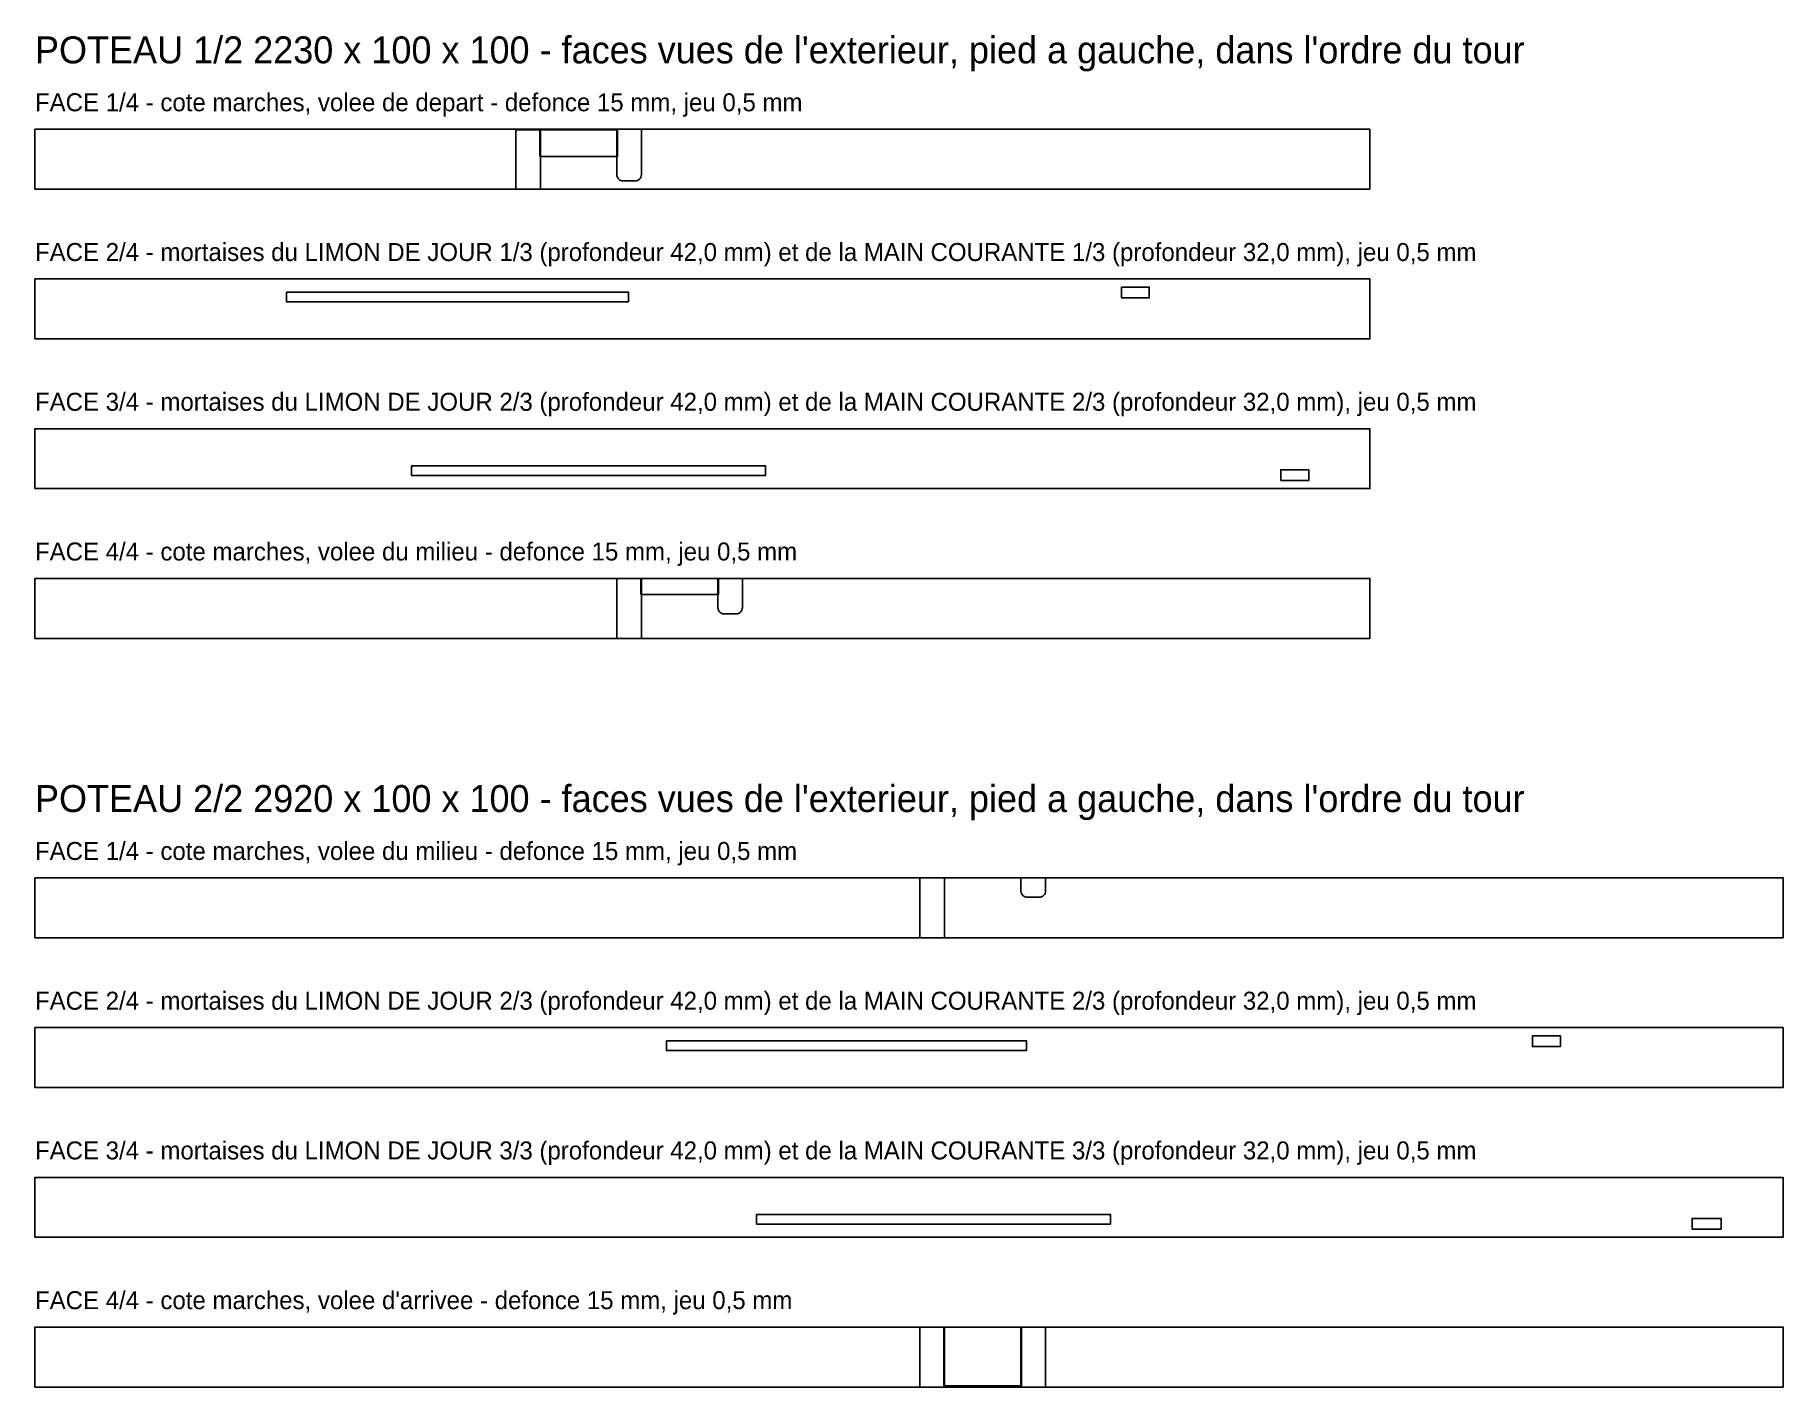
# Model space of a CAD drawing. Header units: millimetres. Extents: x 0 to 2920, y -2000 to 257.
import ezdxf

# ---------------------------------------------------------------- set-up
doc = ezdxf.new("R2010")
doc.units = ezdxf.units.MM
for name, color, linetype in [('DECOUPE', 7, 'CONTINUOUS'), ('DEFONCE', 1, 'CONTINUOUS'), ('MORTAISE', 2, 'CONTINUOUS'), ('TEXTE', 3, 'CONTINUOUS')]:
    doc.layers.add(name, color=color, linetype=linetype)

msp = doc.modelspace()

# ---------------------------------------------------------------- linework, layer by layer
at = {"layer": 'DECOUPE'}
for points in [[(0, 0), (2230, 0), (2230, 100), (0, 100)], [(0, -250), (2230, -250), (2230, -150), (0, -150)], [(0, -500), (2230, -500), (2230, -400), (0, -400)], [(0, -750), (2230, -750), (2230, -650), (0, -650)], [(0, -1250), (2920, -1250), (2920, -1150), (0, -1150)], [(0, -1500), (2920, -1500), (2920, -1400), (0, -1400)], [(0, -1750), (2920, -1750), (2920, -1650), (0, -1650)], [(0, -2000), (2920, -2000), (2920, -1900), (0, -1900)]]:
    msp.add_lwpolyline(points, close=True, dxfattribs=at)
at = {"layer": 'DEFONCE'}
for points in [[(803.25, 0), (803.25, 98.927), (844.25, 98.927), (844.25, 0)], [(843.25, 54.372), (843.25, 98.927), (973, 98.927), (973, 54.372)], [(972, -750), (972, -650), (1013, -650), (1013, -750)], [(1012, -676.989), (1012, -650), (1141.75, -650), (1141.75, -676.989)], [(1478.25, -1250), (1478.25, -1150), (1519.25, -1150), (1519.25, -1250)], [(1478.25, -2000), (1478.25, -1900), (1519.25, -1900), (1519.25, -2000)], [(1518.25, -1998.08), (1518.25, -1900), (1648, -1900), (1648, -1998.08)], [(1647, -2000), (1647, -1900), (1688, -1900), (1688, -2000)]]:
    msp.add_lwpolyline(points, close=True, dxfattribs=at)
for points in [[(972, 100), (1013, 100), (1013, 24.201, -0.414214), (1002.5, 13.701), (982.5, 13.701, -0.414214), (972, 24.201)], [(1140.75, -650), (1181.75, -650), (1181.75, -698.803, -0.414214), (1171.25, -709.303), (1151.25, -709.303, -0.414214), (1140.75, -698.803)], [(1647, -1150), (1688, -1150), (1688, -1171.821, -0.414214), (1677.5, -1182.321), (1657.5, -1182.321, -0.414214), (1647, -1171.821)]]:
    msp.add_lwpolyline(points, format="xyb", close=True, dxfattribs=at)
at = {"layer": 'MORTAISE'}
for points in [[(419.981, -172), (419.981, -188), (991.386, -188), (991.386, -172)], [(1815.215, -163.5), (1815.215, -181.5), (1861.386, -181.5), (1861.386, -163.5)], [(628.752, -478), (628.752, -462), (1220.297, -462), (1220.297, -478)], [(2081.097, -486.5), (2081.097, -468.5), (2127.648, -468.5), (2127.648, -486.5)], [(1054.833, -1422), (1054.833, -1438), (1656.343, -1438), (1656.343, -1422)], [(2501.484, -1413.5), (2501.484, -1431.5), (2548.035, -1431.5), (2548.035, -1413.5)], [(1205.162, -1728), (1205.162, -1712), (1796.707, -1712), (1796.707, -1728)], [(2767.932, -1736.5), (2767.932, -1718.5), (2816.64, -1718.5), (2816.64, -1736.5)]]:
    msp.add_lwpolyline(points, close=True, dxfattribs=at)

# ---------------------------------------------------------------- texts
at = {"layer": 'TEXTE'}
for s, height, p in [("POTEAU 1/2 2230 x 100 x 100 - faces vues de l'exterieur, pied a gauche, dans l'ordre du tour", 45, (0, 210)), ('FACE 1/4 - cote marches, volee de depart - defonce 15 mm, jeu 0,5 mm', 30, (0, 130)), ('FACE 2/4 - mortaises du LIMON DE JOUR 1/3 (profondeur 42,0 mm) et de la MAIN COURANTE 1/3 (profondeur 32,0 mm), jeu 0,5 mm', 30, (0, -120)), ('FACE 3/4 - mortaises du LIMON DE JOUR 2/3 (profondeur 42,0 mm) et de la MAIN COURANTE 2/3 (profondeur 32,0 mm), jeu 0,5 mm', 30, (0, -370)), ('FACE 4/4 - cote marches, volee du milieu - defonce 15 mm, jeu 0,5 mm', 30, (0, -620)), ("POTEAU 2/2 2920 x 100 x 100 - faces vues de l'exterieur, pied a gauche, dans l'ordre du tour", 45, (0, -1040)), ('FACE 1/4 - cote marches, volee du milieu - defonce 15 mm, jeu 0,5 mm', 30, (0, -1120)), ('FACE 2/4 - mortaises du LIMON DE JOUR 2/3 (profondeur 42,0 mm) et de la MAIN COURANTE 2/3 (profondeur 32,0 mm), jeu 0,5 mm', 30, (0, -1370)), ('FACE 3/4 - mortaises du LIMON DE JOUR 3/3 (profondeur 42,0 mm) et de la MAIN COURANTE 3/3 (profondeur 32,0 mm), jeu 0,5 mm', 30, (0, -1620)), ("FACE 4/4 - cote marches, volee d'arrivee - defonce 15 mm, jeu 0,5 mm", 30, (0, -1870))]:
    msp.add_text(s, height=height, dxfattribs=at).set_placement(p)

doc.saveas('drawing.dxf')
